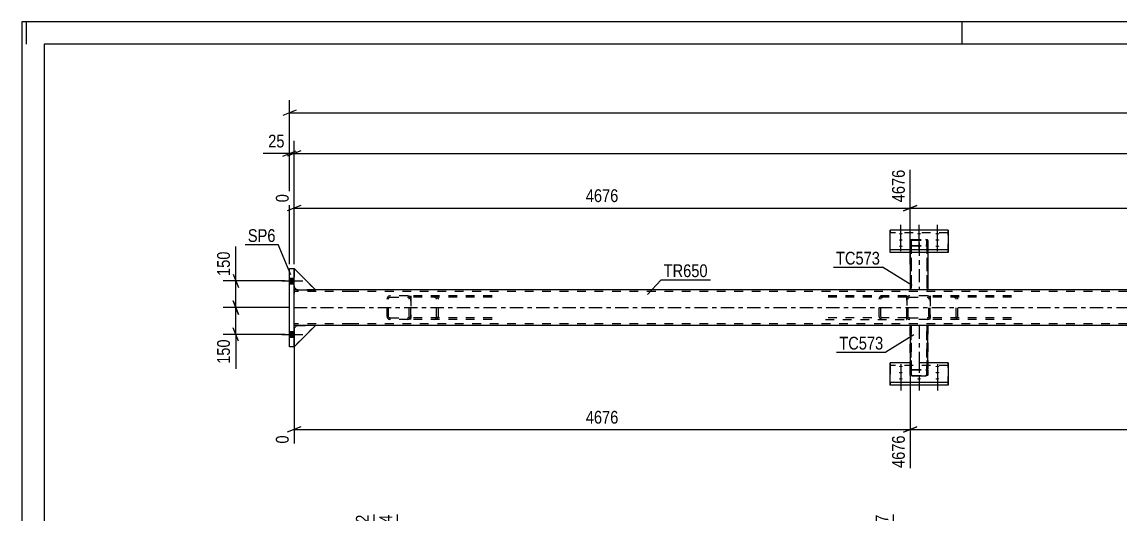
# Model space of a CAD drawing. Header units: millimetres. Extents: x 0 to 841, y 0 to 594.
# Drawn here: x 0 to 246.4, y 483.5 to 594 of the extents above; entities that cross this region are included whole.
import ezdxf

# ---------------------------------------------------------------- set-up
doc = ezdxf.new("R2010")
doc.units = ezdxf.units.MM
doc.linetypes.add('DXK_LINE_DOT2', pattern=[3.9198, 1.9599, -1.9599])
doc.linetypes.add('DXK_LINE_DOT3', pattern=[5.9187, 2.979, -0.9799, 0.9799, -0.9799])
doc.styles.add('Arial Narrow', font='ARIALN.TTF', dxfattribs={"height": 0.2})

# ---------------------------------------------------------------- blocks, each defined once
blk = doc.blocks.new('Unknown-761549750-1135')
at = {"color": 5, "linetype": 'Continuous'}
for p, q in [((841, 594), (0, 594)), ((0, 594), (0, 0)), ((1, 589), (1, 594)), ((211, 589), (211, 594)), ((836, 589), (5, 589)), ((5, 589), (5, 5))]:
    blk.add_line(p, q, dxfattribs=at)
blk = doc.blocks.new('Part-761549750-4101 - 4073')
at = {"color": 2, "linetype": 'Continuous'}
for p, q in [((207.82, 547.26), (194.82, 547.26)), ((194.82, 542.82), (194.82, 547.26)), ((207.82, 547.26), (207.82, 542.82)), ((207.82, 542.82), (194.82, 542.82)), ((194.82, 542.22), (194.82, 542.82)), ((207.82, 542.22), (194.82, 542.22)), ((207.82, 542.82), (207.82, 542.22))]:
    blk.add_line(p, q, dxfattribs=at)
at = {"color": 7, "linetype": 'DXK_LINE_DOT2'}
for p, q in [((194.82, 547.26), (194.82, 546.66)), ((207.82, 546.66), (207.82, 547.26)), ((207.82, 546.66), (194.82, 546.66)), ((194.82, 542.22), (194.82, 546.66)), ((207.82, 542.22), (207.82, 546.66))]:
    blk.add_line(p, q, dxfattribs=at)
blk = doc.blocks.new('Part-761549750-4167 - 4073')
at = {"color": 7, "linetype": 'DXK_LINE_DOT2'}
for p, q in [((203.84, 532.49), (203.83, 532.49)), ((203.83, 532.49), (203.83, 532.17)), ((203.83, 532.49), (203.83, 532.44)), ((203.83, 532.44), (203.83, 532.3)), ((203.83, 527.39), (203.83, 532.3)), ((222.07, 532.49), (203.84, 532.49)), ((209.51, 532.44), (209.18, 532.49)), ((203.84, 532.17), (203.83, 532.17)), ((203.83, 532.17), (203.83, 527.55)), ((222.07, 532.17), (203.84, 532.17)), ((209.18, 532.17), (209.35, 532.14)), ((209.58, 531.97), (209.61, 531.85)), ((209.61, 527.85), (209.61, 531.85)), ((210.04, 531.85), (209.97, 532.09)), ((210.04, 527.85), (210.04, 531.85)), ((203.83, 527.21), (203.83, 527.55)), ((203.83, 527.53), (203.84, 527.53)), ((203.83, 527.21), (203.83, 527.39)), ((222.07, 527.53), (203.84, 527.53)), ((209.35, 527.55), (209.18, 527.53)), ((209.61, 527.85), (209.58, 527.72)), ((209.97, 527.6), (210.04, 527.85)), ((203.84, 527.21), (203.83, 527.21)), ((222.07, 527.21), (203.84, 527.21)), ((209.18, 527.21), (209.51, 527.26))]:
    blk.add_line(p, q, dxfattribs=at)
for centre, radius, start, end in [((209.31, 531.68), 0.783, 31.51, 74.8583), ((209.24, 531.77), 0.391, 31.51, 74.8583), ((209.24, 527.93), 0.391, 285.1417, 328.49), ((209.31, 528.01), 0.783, 285.1417, 328.49)]:
    blk.add_arc(centre, radius, start, end, dxfattribs=at)
blk = doc.blocks.new('Part-761549750-4103 - 4073')
at = {"color": 2, "linetype": 'Continuous'}
for p, q in [((61.05, 525.25), (61.65, 525.85)), ((61.05, 521.05), (65.85, 525.85)), ((61.65, 525.85), (61.65, 525.85)), ((65.85, 525.85), (61.65, 525.85)), ((65.85, 525.85), (65.85, 525.85))]:
    blk.add_line(p, q, dxfattribs=at)
at = {"color": 7, "linetype": 'DXK_LINE_DOT2'}
for p, q in [((61.05, 525.25), (61.65, 525.85)), ((65.85, 525.85), (61.05, 521.05)), ((61.05, 521.05), (61.05, 525.25)), ((61.05, 525.25), (61.05, 525.25)), ((61.05, 525.25), (61.05, 521.05)), ((61.05, 521.05), (61.05, 521.05))]:
    blk.add_line(p, q, dxfattribs=at)
blk = doc.blocks.new('Part-761549750-4108 - 4073')
at = {"color": 7, "linetype": 'DXK_LINE_DOT2'}
for p, q in [((199.36, 545.02), (199.32, 544.96)), ((199.32, 543.92), (199.32, 544.96)), ((199.32, 544.96), (199.32, 533.85)), ((199.46, 545.08), (199.36, 545.02)), ((199.62, 545.11), (199.46, 545.08)), ((199.56, 544.96), (199.58, 544.99)), ((199.56, 543.92), (199.56, 544.96)), ((199.56, 544.96), (199.56, 533.85)), ((199.58, 544.99), (199.63, 545.02)), ((199.8, 545.12), (199.62, 545.11)), ((199.63, 545.02), (199.71, 545.03)), ((199.71, 545.03), (199.8, 545.04)), ((199.8, 545.12), (202.84, 545.12)), ((199.8, 545.04), (202.84, 545.04)), ((203.02, 545.11), (202.84, 545.12)), ((202.84, 545.04), (202.93, 545.03)), ((202.93, 545.03), (203.01, 545.02)), ((203.01, 545.02), (203.06, 544.99)), ((203.18, 545.08), (203.02, 545.11)), ((203.06, 544.99), (203.08, 544.96)), ((203.08, 543.92), (203.08, 544.96)), ((203.08, 544.96), (203.08, 533.85)), ((203.28, 545.02), (203.18, 545.08)), ((203.32, 544.96), (203.28, 545.02)), ((203.32, 543.92), (203.32, 544.96)), ((203.32, 544.96), (203.32, 533.85)), ((199.32, 543.92), (199.32, 542.22)), ((199.32, 543.92), (199.36, 543.86)), ((199.36, 543.86), (199.46, 543.8)), ((199.46, 543.8), (199.62, 543.77)), ((199.56, 543.92), (199.56, 533.85)), ((199.58, 543.89), (199.56, 543.92)), ((199.63, 543.86), (199.58, 543.89)), ((199.62, 543.77), (199.8, 543.76)), ((199.71, 543.84), (199.63, 543.86)), ((199.8, 543.84), (199.71, 543.84)), ((199.8, 543.84), (202.84, 543.84)), ((199.8, 543.76), (202.84, 543.76)), ((202.93, 543.84), (202.84, 543.84)), ((202.84, 543.76), (203.02, 543.77)), ((203.01, 543.86), (202.93, 543.84)), ((203.06, 543.89), (203.01, 543.86)), ((203.02, 543.77), (203.18, 543.8)), ((203.08, 543.92), (203.06, 543.89)), ((203.08, 543.92), (203.08, 533.85)), ((203.18, 543.8), (203.28, 543.86)), ((203.28, 543.86), (203.32, 543.92)), ((203.32, 543.92), (203.32, 542.22)), ((199.32, 533.85), (199.32, 533.85)), ((199.45, 533.85), (199.32, 533.85)), ((199.56, 533.85), (199.56, 533.85)), ((199.8, 533.85), (199.8, 533.85)), ((199.8, 533.85), (199.8, 533.85)), ((203.06, 533.85), (203.08, 533.85)), ((203.08, 533.85), (203.08, 533.85)), ((203.19, 533.85), (203.32, 533.85)), ((203.32, 533.85), (203.32, 533.85))]:
    blk.add_line(p, q, dxfattribs=at)
at = {"color": 2, "linetype": 'Continuous'}
for p, q in [((199.32, 542.22), (199.32, 533.85)), ((203.32, 542.22), (203.32, 533.85)), ((203.18, 533.85), (199.45, 533.85)), ((203.19, 533.85), (203.18, 533.85))]:
    blk.add_line(p, q, dxfattribs=at)
at = {"color": 7, "linetype": 'DXK_LINE_DOT3'}
blk.add_line((201.32, 544.44), (201.32, 533.85), dxfattribs=at)
blk = doc.blocks.new('Part-761549750-4109 - 4073')
at = {"color": 7, "linetype": 'DXK_LINE_DOT2'}
for p, q in [((198.53, 532.49), (180.3, 532.49)), ((193.19, 532.49), (192.86, 532.44)), ((198.53, 532.49), (198.55, 532.49)), ((198.55, 532.49), (198.55, 532.14)), ((198.55, 532.3), (198.55, 532.49)), ((198.55, 532.3), (198.55, 527.6)), ((198.53, 532.17), (180.3, 532.17)), ((192.4, 532.09), (192.33, 531.85)), ((192.33, 527.85), (192.33, 531.85)), ((192.76, 531.85), (192.79, 531.97)), ((192.76, 527.85), (192.76, 531.85)), ((193.03, 532.14), (193.19, 532.17)), ((198.53, 532.17), (198.55, 532.17)), ((198.55, 527.53), (198.55, 532.14)), ((198.53, 527.53), (180.3, 527.53)), ((192.33, 527.85), (192.4, 527.6)), ((192.79, 527.72), (192.76, 527.85)), ((193.19, 527.53), (193.03, 527.55)), ((198.53, 527.53), (198.55, 527.53)), ((198.55, 527.26), (198.55, 527.6)), ((198.55, 527.21), (198.55, 527.53)), ((180.3, 527.21), (198.53, 527.21)), ((192.86, 527.26), (193.19, 527.21)), ((198.53, 527.21), (198.55, 527.21)), ((198.55, 527.21), (198.55, 527.26))]:
    blk.add_line(p, q, dxfattribs=at)
for centre, radius, start, end in [((193.07, 531.68), 0.783, 105.1399, 148.4873), ((193.13, 531.77), 0.391, 105.1399, 148.4873), ((193.07, 528.01), 0.783, 211.5127, 254.8601), ((193.13, 527.93), 0.391, 211.5127, 254.8601)]:
    blk.add_arc(centre, radius, start, end, dxfattribs=at)
blk = doc.blocks.new('Part-761549750-4174 - 4073')
at = {"color": 7, "linetype": 'DXK_LINE_DOT2'}
for p, q in [((65.85, 533.85), (61.05, 538.65)), ((61.05, 538.65), (61.05, 534.45)), ((61.05, 538.65), (61.05, 538.65)), ((61.05, 538.65), (65.85, 533.85)), ((61.05, 534.45), (61.05, 538.65)), ((61.65, 533.85), (61.05, 534.45)), ((61.05, 534.45), (61.05, 534.45)), ((61.05, 534.45), (61.65, 533.85)), ((61.65, 533.85), (65.85, 533.85))]:
    blk.add_line(p, q, dxfattribs=at)
blk = doc.blocks.new('Part-761549750-4110 - 4073')
at = {"color": 7, "linetype": 'DXK_LINE_DOT2'}
for p, q in [((87.25, 532.49), (87.23, 532.48)), ((87.23, 532.48), (87.23, 532.16)), ((87.23, 532.48), (87.23, 532.44)), ((87.23, 532.44), (87.23, 532.3)), ((87.23, 527.39), (87.23, 532.3)), ((105.49, 532.49), (87.25, 532.49)), ((92.92, 532.44), (92.59, 532.49)), ((87.25, 532.17), (87.23, 532.16)), ((87.23, 532.16), (87.23, 527.55)), ((105.49, 532.17), (87.25, 532.17)), ((92.59, 532.17), (92.76, 532.14)), ((92.99, 531.97), (93.02, 531.85)), ((93.02, 527.85), (93.02, 531.85)), ((93.45, 531.85), (93.38, 532.09)), ((93.45, 527.85), (93.45, 531.85)), ((87.23, 527.21), (87.23, 527.55)), ((87.23, 527.53), (87.25, 527.53)), ((87.23, 527.21), (87.23, 527.39)), ((105.49, 527.53), (87.25, 527.53)), ((92.76, 527.55), (92.59, 527.53)), ((93.02, 527.85), (92.99, 527.72)), ((93.38, 527.6), (93.45, 527.85)), ((87.25, 527.21), (87.23, 527.21)), ((105.49, 527.21), (87.25, 527.21)), ((92.59, 527.21), (92.92, 527.26))]:
    blk.add_line(p, q, dxfattribs=at)
for centre, radius, start, end in [((92.71, 531.68), 0.783, 31.5282, 74.8703), ((92.65, 531.76), 0.391, 31.5282, 74.8703), ((92.65, 527.93), 0.391, 285.1297, 328.4718), ((92.71, 528.01), 0.783, 285.1297, 328.4718)]:
    blk.add_arc(centre, radius, start, end, dxfattribs=at)
blk = doc.blocks.new('Bolt-761549750-4112 - 4073')
at = {"linetype": 'Continuous'}
for points in [[(197.22, 516.51), (197.13, 516.51), (197.04, 516.52), (196.96, 516.54), (196.89, 516.56), (196.84, 516.58), (196.8, 516.61), (196.78, 516.64), (196.78, 516.67), (196.8, 516.7), (196.84, 516.73), (196.89, 516.76), (196.96, 516.78), (197.04, 516.79), (197.13, 516.8), (197.22, 516.81), (197.31, 516.8), (197.4, 516.79), (197.48, 516.78), (197.55, 516.76), (197.6, 516.73), (197.64, 516.7), (197.66, 516.67), (197.66, 516.64), (197.64, 516.61), (197.6, 516.58), (197.55, 516.56), (197.48, 516.54), (197.4, 516.52), (197.31, 516.51)], [(197.22, 515.1), (197.13, 515.11), (197.04, 515.12), (196.96, 515.13), (196.89, 515.15), (196.84, 515.18), (196.8, 515.21), (196.78, 515.24), (196.78, 515.27), (196.8, 515.3), (196.84, 515.33), (196.89, 515.36), (196.96, 515.38), (197.04, 515.39), (197.13, 515.4), (197.22, 515.41), (197.31, 515.4), (197.4, 515.39), (197.48, 515.38), (197.55, 515.36), (197.6, 515.33), (197.64, 515.3), (197.66, 515.27), (197.66, 515.24), (197.64, 515.21), (197.6, 515.18), (197.55, 515.15), (197.48, 515.13), (197.4, 515.12), (197.31, 515.11)], [(205.42, 516.51), (205.33, 516.51), (205.24, 516.52), (205.16, 516.54), (205.09, 516.56), (205.04, 516.58), (205, 516.61), (204.98, 516.64), (204.98, 516.67), (205, 516.7), (205.04, 516.73), (205.09, 516.76), (205.16, 516.78), (205.24, 516.79), (205.33, 516.8), (205.42, 516.81), (205.51, 516.8), (205.6, 516.79), (205.68, 516.78), (205.75, 516.76), (205.8, 516.73), (205.84, 516.7), (205.86, 516.67), (205.86, 516.64), (205.84, 516.61), (205.8, 516.58), (205.75, 516.56), (205.68, 516.54), (205.6, 516.52), (205.51, 516.51)], [(205.42, 515.1), (205.33, 515.11), (205.24, 515.12), (205.16, 515.13), (205.09, 515.15), (205.04, 515.18), (205, 515.21), (204.98, 515.24), (204.98, 515.27), (205, 515.3), (205.04, 515.33), (205.09, 515.36), (205.16, 515.38), (205.24, 515.39), (205.33, 515.4), (205.42, 515.41), (205.51, 515.4), (205.6, 515.39), (205.68, 515.38), (205.75, 515.36), (205.8, 515.33), (205.84, 515.3), (205.86, 515.27), (205.86, 515.24), (205.84, 515.21), (205.8, 515.18), (205.75, 515.15), (205.68, 515.13), (205.6, 515.12), (205.51, 515.11)], [(197.22, 513.7), (197.13, 513.71), (197.04, 513.71), (196.96, 513.73), (196.89, 513.75), (196.84, 513.78), (196.8, 513.81), (196.78, 513.84), (196.78, 513.87), (196.8, 513.9), (196.84, 513.93), (196.89, 513.95), (196.96, 513.97), (197.04, 513.99), (197.13, 514), (197.22, 514), (197.31, 514), (197.4, 513.99), (197.48, 513.97), (197.55, 513.95), (197.6, 513.93), (197.64, 513.9), (197.66, 513.87), (197.66, 513.84), (197.64, 513.81), (197.6, 513.78), (197.55, 513.75), (197.48, 513.73), (197.4, 513.71), (197.31, 513.71)], [(201.32, 513.7), (201.23, 513.71), (201.14, 513.71), (201.06, 513.73), (200.99, 513.75), (200.94, 513.78), (200.9, 513.81), (200.88, 513.84), (200.88, 513.87), (200.9, 513.9), (200.94, 513.93), (200.99, 513.95), (201.06, 513.97), (201.14, 513.99), (201.23, 514), (201.32, 514), (201.41, 514), (201.5, 513.99), (201.58, 513.97), (201.65, 513.95), (201.7, 513.93), (201.74, 513.9), (201.76, 513.87), (201.76, 513.84), (201.74, 513.81), (201.7, 513.78), (201.65, 513.75), (201.58, 513.73), (201.5, 513.71), (201.41, 513.71)], [(205.42, 513.7), (205.33, 513.71), (205.24, 513.71), (205.16, 513.73), (205.09, 513.75), (205.04, 513.78), (205, 513.81), (204.98, 513.84), (204.98, 513.87), (205, 513.9), (205.04, 513.93), (205.09, 513.95), (205.16, 513.97), (205.24, 513.99), (205.33, 514), (205.42, 514), (205.51, 514), (205.6, 513.99), (205.68, 513.97), (205.75, 513.95), (205.8, 513.93), (205.84, 513.9), (205.86, 513.87), (205.86, 513.84), (205.84, 513.81), (205.8, 513.78), (205.75, 513.75), (205.68, 513.73), (205.6, 513.71), (205.51, 513.71)]]:
    blk.add_hatch(color=1, dxfattribs=at).paths.add_polyline_path(points)
at = {"color": 1, "linetype": 'Continuous'}
for p, q in [((197.22, 517.15), (197.22, 514.03)), ((197.22, 515.74), (197.22, 512.62)), ((205.42, 517.15), (205.42, 514.03)), ((205.42, 515.74), (205.42, 512.62)), ((197.22, 514.34), (197.22, 511.22)), ((201.32, 514.34), (201.32, 511.22)), ((205.42, 514.34), (205.42, 511.22))]:
    blk.add_line(p, q, dxfattribs=at)
at = {"color": 1, "linetype": 'DXK_LINE_DOT2'}
blk.add_line((201.32, 517.15), (201.32, 514.03), dxfattribs=at)
blk = doc.blocks.new('Part-761549750-4181 - 4073')
at = {"color": 2, "linetype": 'Continuous'}
for p, q in [((199.32, 517.48), (194.82, 517.48)), ((194.82, 513.03), (194.82, 517.48)), ((207.82, 517.48), (203.32, 517.48)), ((207.82, 517.48), (207.82, 513.03)), ((207.82, 513.03), (194.82, 513.03)), ((194.82, 512.43), (194.82, 513.03)), ((207.82, 513.03), (207.82, 512.43)), ((207.82, 512.43), (194.82, 512.43))]:
    blk.add_line(p, q, dxfattribs=at)
at = {"color": 7, "linetype": 'DXK_LINE_DOT2'}
for p, q in [((194.82, 517.48), (194.82, 516.88)), ((203.32, 517.48), (199.32, 517.48)), ((207.82, 516.88), (207.82, 517.48)), ((207.82, 516.88), (194.82, 516.88)), ((194.82, 516.88), (194.82, 512.43)), ((207.82, 512.43), (207.82, 516.88))]:
    blk.add_line(p, q, dxfattribs=at)
blk = doc.blocks.new('Part-761549750-4117 - 4073')
at = {"color": 2, "linetype": 'Continuous'}
for p, q in [((61.65, 533.85), (61.05, 533.85)), ((61.05, 526.65), (61.05, 533.05)), ((73.85, 533.85), (65.85, 533.85)), ((199.45, 533.85), (73.95, 533.85)), ((432.79, 533.85), (203.19, 533.85)), ((61.65, 525.85), (61.05, 525.85)), ((73.85, 525.85), (65.85, 525.85)), ((561.63, 525.85), (73.95, 525.85))]:
    blk.add_line(p, q, dxfattribs=at)
at = {"color": 7, "linetype": 'DXK_LINE_DOT2'}
for p, q in [((61.05, 533.85), (61.05, 533.05)), ((61.05, 533.85), (61.05, 533.61)), ((73.85, 533.45), (61.05, 533.45)), ((65.85, 533.85), (61.65, 533.85)), ((561.63, 533.45), (73.95, 533.45)), ((203.19, 533.85), (199.45, 533.85)), ((61.05, 525.85), (61.05, 526.65)), ((73.85, 526.25), (61.05, 526.25)), ((65.85, 525.85), (61.65, 525.85)), ((561.63, 526.25), (73.95, 526.25))]:
    blk.add_line(p, q, dxfattribs=at)
at = {"color": 7, "linetype": 'DXK_LINE_DOT3'}
for p, q in [((61.05, 529.85), (73.85, 529.85)), ((73.95, 529.85), (561.63, 529.85))]:
    blk.add_line(p, q, dxfattribs=at)
blk = doc.blocks.new('Part-761549750-4118 - 4073')
at = {"color": 7, "linetype": 'DXK_LINE_DOT2'}
for p, q in [((65.85, 533.85), (61.05, 538.65)), ((61.05, 538.65), (61.05, 534.45)), ((61.05, 538.65), (61.05, 538.65)), ((61.05, 538.65), (65.85, 533.85)), ((61.05, 534.45), (61.05, 538.65)), ((61.65, 533.85), (61.05, 534.45)), ((61.05, 534.45), (61.05, 534.45)), ((61.05, 534.45), (61.65, 533.85)), ((61.65, 533.85), (65.85, 533.85))]:
    blk.add_line(p, q, dxfattribs=at)
blk = doc.blocks.new('Bolt-761549750-4133 - 4073')
at = {"linetype": 'Continuous'}
for points in [[(61.05, 535.19), (61.05, 536.51), (60.05, 536.51), (60.05, 535.19)], [(61.05, 535.19), (61.05, 536.51), (60.05, 536.51), (60.05, 535.19)], [(61.05, 523.19), (61.05, 524.51), (60.05, 524.51), (60.05, 523.19)], [(61.05, 523.19), (61.05, 524.51), (60.05, 524.51), (60.05, 523.19)]]:
    blk.add_hatch(color=1, dxfattribs=at).paths.add_polyline_path(points)
at = {"color": 1, "linetype": 'Continuous'}
for p, q in [((58.29, 535.85), (63.05, 535.85)), ((58.29, 535.85), (63.05, 535.85)), ((60.05, 536.51), (61.05, 536.51)), ((60.05, 536.51), (61.05, 536.51)), ((60.05, 535.19), (61.05, 535.19)), ((60.05, 535.19), (61.05, 535.19)), ((58.29, 523.85), (63.05, 523.85)), ((58.29, 523.85), (63.05, 523.85)), ((60.05, 524.51), (61.05, 524.51)), ((60.05, 524.51), (61.05, 524.51)), ((60.05, 523.19), (61.05, 523.19)), ((60.05, 523.19), (61.05, 523.19))]:
    blk.add_line(p, q, dxfattribs=at)
blk = doc.blocks.new('Bolt-761549750-4136 - 4073')
at = {"linetype": 'Continuous'}
for points in [[(197.22, 546.29), (197.13, 546.3), (197.04, 546.31), (196.96, 546.32), (196.89, 546.34), (196.84, 546.37), (196.8, 546.4), (196.78, 546.43), (196.78, 546.46), (196.8, 546.49), (196.84, 546.52), (196.89, 546.54), (196.96, 546.56), (197.04, 546.58), (197.13, 546.59), (197.22, 546.59), (197.31, 546.59), (197.4, 546.58), (197.48, 546.56), (197.55, 546.54), (197.6, 546.52), (197.64, 546.49), (197.66, 546.46), (197.66, 546.43), (197.64, 546.4), (197.6, 546.37), (197.55, 546.34), (197.48, 546.32), (197.4, 546.31), (197.31, 546.3)], [(197.22, 544.89), (197.13, 544.89), (197.04, 544.9), (196.96, 544.92), (196.89, 544.94), (196.84, 544.97), (196.8, 544.99), (196.78, 545.02), (196.78, 545.06), (196.8, 545.09), (196.84, 545.12), (196.89, 545.14), (196.96, 545.16), (197.04, 545.18), (197.13, 545.19), (197.22, 545.19), (197.31, 545.19), (197.4, 545.18), (197.48, 545.16), (197.55, 545.14), (197.6, 545.12), (197.64, 545.09), (197.66, 545.06), (197.66, 545.02), (197.64, 544.99), (197.6, 544.97), (197.55, 544.94), (197.48, 544.92), (197.4, 544.9), (197.31, 544.89)], [(201.32, 546.29), (201.23, 546.3), (201.14, 546.31), (201.06, 546.32), (200.99, 546.34), (200.94, 546.37), (200.9, 546.4), (200.88, 546.43), (200.88, 546.46), (200.9, 546.49), (200.94, 546.52), (200.99, 546.54), (201.06, 546.56), (201.14, 546.58), (201.23, 546.59), (201.32, 546.59), (201.41, 546.59), (201.5, 546.58), (201.58, 546.56), (201.65, 546.54), (201.7, 546.52), (201.74, 546.49), (201.76, 546.46), (201.76, 546.43), (201.74, 546.4), (201.7, 546.37), (201.65, 546.34), (201.58, 546.32), (201.5, 546.31), (201.41, 546.3)], [(205.42, 546.29), (205.33, 546.3), (205.24, 546.31), (205.16, 546.32), (205.09, 546.34), (205.04, 546.37), (205, 546.4), (204.98, 546.43), (204.98, 546.46), (205, 546.49), (205.04, 546.52), (205.09, 546.54), (205.16, 546.56), (205.24, 546.58), (205.33, 546.59), (205.42, 546.59), (205.51, 546.59), (205.6, 546.58), (205.68, 546.56), (205.75, 546.54), (205.8, 546.52), (205.84, 546.49), (205.86, 546.46), (205.86, 546.43), (205.84, 546.4), (205.8, 546.37), (205.75, 546.34), (205.68, 546.32), (205.6, 546.31), (205.51, 546.3)], [(205.42, 544.89), (205.33, 544.89), (205.24, 544.9), (205.16, 544.92), (205.09, 544.94), (205.04, 544.97), (205, 544.99), (204.98, 545.02), (204.98, 545.06), (205, 545.09), (205.04, 545.12), (205.09, 545.14), (205.16, 545.16), (205.24, 545.18), (205.33, 545.19), (205.42, 545.19), (205.51, 545.19), (205.6, 545.18), (205.68, 545.16), (205.75, 545.14), (205.8, 545.12), (205.84, 545.09), (205.86, 545.06), (205.86, 545.02), (205.84, 544.99), (205.8, 544.97), (205.75, 544.94), (205.68, 544.92), (205.6, 544.9), (205.51, 544.89)], [(197.22, 543.49), (197.13, 543.49), (197.04, 543.5), (196.96, 543.52), (196.89, 543.54), (196.84, 543.56), (196.8, 543.59), (196.78, 543.62), (196.78, 543.65), (196.8, 543.68), (196.84, 543.71), (196.89, 543.74), (196.96, 543.76), (197.04, 543.78), (197.13, 543.79), (197.22, 543.79), (197.31, 543.79), (197.4, 543.78), (197.48, 543.76), (197.55, 543.74), (197.6, 543.71), (197.64, 543.68), (197.66, 543.65), (197.66, 543.62), (197.64, 543.59), (197.6, 543.56), (197.55, 543.54), (197.48, 543.52), (197.4, 543.5), (197.31, 543.49)], [(201.32, 543.49), (201.23, 543.49), (201.14, 543.5), (201.06, 543.52), (200.99, 543.54), (200.94, 543.56), (200.9, 543.59), (200.88, 543.62), (200.88, 543.65), (200.9, 543.68), (200.94, 543.71), (200.99, 543.74), (201.06, 543.76), (201.14, 543.78), (201.23, 543.79), (201.32, 543.79), (201.41, 543.79), (201.5, 543.78), (201.58, 543.76), (201.65, 543.74), (201.7, 543.71), (201.74, 543.68), (201.76, 543.65), (201.76, 543.62), (201.74, 543.59), (201.7, 543.56), (201.65, 543.54), (201.58, 543.52), (201.5, 543.5), (201.41, 543.49)], [(205.42, 543.49), (205.33, 543.49), (205.24, 543.5), (205.16, 543.52), (205.09, 543.54), (205.04, 543.56), (205, 543.59), (204.98, 543.62), (204.98, 543.65), (205, 543.68), (205.04, 543.71), (205.09, 543.74), (205.16, 543.76), (205.24, 543.78), (205.33, 543.79), (205.42, 543.79), (205.51, 543.79), (205.6, 543.78), (205.68, 543.76), (205.75, 543.74), (205.8, 543.71), (205.84, 543.68), (205.86, 543.65), (205.86, 543.62), (205.84, 543.59), (205.8, 543.56), (205.75, 543.54), (205.68, 543.52), (205.6, 543.5), (205.51, 543.49)]]:
    blk.add_hatch(color=1, dxfattribs=at).paths.add_polyline_path(points)
at = {"color": 1, "linetype": 'Continuous'}
for p, q in [((197.22, 545.35), (197.22, 548.47)), ((197.22, 543.95), (197.22, 547.07)), ((201.32, 545.35), (201.32, 548.47)), ((205.42, 545.35), (205.42, 548.47)), ((205.42, 543.95), (205.42, 547.07)), ((197.22, 542.55), (197.22, 545.67)), ((201.32, 542.55), (201.32, 545.67)), ((205.42, 542.55), (205.42, 545.67))]:
    blk.add_line(p, q, dxfattribs=at)
blk = doc.blocks.new('Part-761549750-4152 - 4073')
at = {"color": 7, "linetype": 'DXK_LINE_DOT2'}
for p, q in [((82.59, 532.49), (82.34, 532.44)), ((86.59, 532.49), (82.59, 532.49)), ((86.83, 532.44), (86.59, 532.49)), ((81.99, 532.09), (81.95, 531.85)), ((81.95, 527.85), (81.95, 531.85)), ((81.95, 531.85), (81.95, 531.85)), ((82.27, 531.85), (82.29, 531.97)), ((82.27, 531.85), (82.27, 531.85)), ((82.27, 527.85), (82.27, 531.85)), ((82.46, 532.14), (82.59, 532.17)), ((82.59, 532.17), (82.59, 532.17)), ((82.59, 532.17), (86.59, 532.17)), ((86.59, 532.17), (86.59, 532.17)), ((86.59, 532.17), (86.71, 532.14)), ((86.88, 531.97), (86.91, 531.85)), ((86.91, 531.85), (86.91, 531.85)), ((86.91, 527.85), (86.91, 531.85)), ((87.23, 531.85), (87.18, 532.09)), ((87.23, 527.85), (87.23, 531.85)), ((87.23, 531.85), (87.23, 531.85)), ((81.95, 527.85), (81.95, 527.85)), ((81.95, 527.85), (81.99, 527.6)), ((82.27, 527.85), (82.27, 527.85)), ((82.29, 527.72), (82.27, 527.85)), ((82.59, 527.53), (82.46, 527.55)), ((82.59, 527.53), (82.59, 527.53)), ((82.59, 527.53), (86.59, 527.53)), ((86.71, 527.55), (86.59, 527.53)), ((86.59, 527.53), (86.59, 527.53)), ((86.91, 527.85), (86.88, 527.72)), ((86.91, 527.85), (86.91, 527.85)), ((87.18, 527.6), (87.23, 527.85)), ((87.23, 527.85), (87.23, 527.85)), ((82.34, 527.26), (82.59, 527.21)), ((86.59, 527.21), (82.59, 527.21)), ((86.59, 527.21), (86.83, 527.26))]:
    blk.add_line(p, q, dxfattribs=at)
for centre, radius, start, end in [((82.59, 531.85), 0.64, 112.5, 157.5), ((86.59, 531.85), 0.64, 22.5, 67.5), ((82.59, 531.85), 0.32, 112.5, 157.5), ((86.59, 531.85), 0.32, 22.5, 67.5), ((82.59, 527.85), 0.64, 202.5, 247.5), ((82.59, 527.85), 0.32, 202.5, 247.5), ((86.59, 527.85), 0.32, 292.5, 337.5), ((86.59, 527.85), 0.64, 292.5, 337.5)]:
    blk.add_arc(centre, radius, start, end, dxfattribs=at)
blk = doc.blocks.new('Part-761549750-4217 - 4073')
at = {"color": 2, "linetype": 'Continuous'}
for p, q in [((60.05, 538.65), (61.05, 538.65)), ((60.05, 521.05), (60.05, 538.65)), ((61.05, 521.05), (61.05, 538.65)), ((61.05, 521.05), (60.05, 521.05))]:
    blk.add_line(p, q, dxfattribs=at)
blk = doc.blocks.new('Part-761549750-4153 - 4073')
at = {"color": 7, "linetype": 'DXK_LINE_DOT2'}
for p, q in [((199.19, 532.49), (198.94, 532.44)), ((203.19, 532.49), (199.19, 532.49)), ((203.43, 532.44), (203.19, 532.49)), ((198.59, 532.09), (198.55, 531.85)), ((198.55, 527.85), (198.55, 531.85)), ((198.55, 531.85), (198.55, 531.85)), ((198.87, 531.85), (198.89, 531.97)), ((198.87, 531.85), (198.87, 531.85)), ((198.87, 527.85), (198.87, 531.85)), ((199.06, 532.14), (199.19, 532.17)), ((199.19, 532.17), (199.19, 532.17)), ((199.19, 532.17), (203.19, 532.17)), ((203.19, 532.17), (203.19, 532.17)), ((203.19, 532.17), (203.31, 532.14)), ((203.48, 531.97), (203.51, 531.85)), ((203.51, 531.85), (203.51, 531.85)), ((203.51, 527.85), (203.51, 531.85)), ((203.83, 531.85), (203.78, 532.09)), ((203.83, 527.85), (203.83, 531.85)), ((203.83, 531.85), (203.83, 531.85)), ((198.55, 527.85), (198.55, 527.85)), ((198.55, 527.85), (198.59, 527.6)), ((198.87, 527.85), (198.87, 527.85)), ((198.89, 527.72), (198.87, 527.85)), ((199.19, 527.53), (199.06, 527.55)), ((199.19, 527.53), (199.19, 527.53)), ((199.19, 527.53), (203.19, 527.53)), ((203.31, 527.55), (203.19, 527.53)), ((203.19, 527.53), (203.19, 527.53)), ((203.51, 527.85), (203.48, 527.72)), ((203.51, 527.85), (203.51, 527.85)), ((203.78, 527.6), (203.83, 527.85)), ((203.83, 527.85), (203.83, 527.85)), ((198.94, 527.26), (199.19, 527.21)), ((203.19, 527.21), (199.19, 527.21)), ((203.19, 527.21), (203.43, 527.26))]:
    blk.add_line(p, q, dxfattribs=at)
for centre, radius, start, end in [((199.19, 531.85), 0.64, 112.5, 157.5), ((203.19, 531.85), 0.64, 22.5, 67.5), ((199.19, 531.85), 0.32, 112.5, 157.5), ((203.19, 531.85), 0.32, 22.5, 67.5), ((199.19, 527.85), 0.64, 202.5, 247.5), ((199.19, 527.85), 0.32, 202.5, 247.5), ((203.19, 527.85), 0.32, 292.5, 337.5), ((203.19, 527.85), 0.64, 292.5, 337.5)]:
    blk.add_arc(centre, radius, start, end, dxfattribs=at)
blk = doc.blocks.new('Part-761549750-4159 - 4073')
at = {"color": 2, "linetype": 'Continuous'}
for p, q in [((199.32, 525.85), (199.32, 514.73)), ((203.32, 514.73), (203.32, 525.85)), ((199.36, 514.67), (199.32, 514.73)), ((199.46, 514.62), (199.36, 514.67)), ((199.62, 514.58), (199.46, 514.62)), ((199.8, 514.57), (199.62, 514.58)), ((199.8, 514.57), (202.84, 514.57)), ((203.02, 514.58), (202.84, 514.57)), ((203.18, 514.62), (203.02, 514.58)), ((203.28, 514.67), (203.18, 514.62)), ((203.32, 514.73), (203.28, 514.67))]:
    blk.add_line(p, q, dxfattribs=at)
at = {"color": 7, "linetype": 'DXK_LINE_DOT2'}
for p, q in [((203.32, 525.85), (199.32, 525.85)), ((199.32, 515.77), (199.32, 525.85)), ((199.56, 514.73), (199.56, 525.85)), ((199.56, 525.85), (199.56, 515.77)), ((203.08, 514.73), (203.08, 525.85)), ((203.08, 525.85), (203.08, 515.77)), ((203.32, 525.85), (203.32, 525.85)), ((203.32, 525.85), (203.32, 515.77)), ((199.32, 515.77), (199.36, 515.84)), ((199.32, 514.73), (199.32, 515.77)), ((199.36, 515.84), (199.46, 515.89)), ((199.46, 515.89), (199.62, 515.93)), ((199.58, 515.81), (199.56, 515.77)), ((199.56, 515.77), (199.56, 514.73)), ((199.63, 515.83), (199.58, 515.81)), ((199.62, 515.93), (199.8, 515.94)), ((199.71, 515.85), (199.63, 515.83)), ((199.8, 515.86), (199.71, 515.85)), ((199.8, 515.94), (202.84, 515.94)), ((199.8, 515.86), (202.84, 515.86)), ((202.84, 515.94), (203.02, 515.93)), ((202.93, 515.85), (202.84, 515.86)), ((203.01, 515.83), (202.93, 515.85)), ((203.01, 515.83), (203.02, 515.83)), ((203.02, 515.93), (203.18, 515.89)), ((203.02, 515.83), (203.06, 515.81)), ((203.08, 515.77), (203.06, 515.81)), ((203.08, 515.77), (203.08, 514.73)), ((203.18, 515.89), (203.28, 515.84)), ((203.28, 515.84), (203.32, 515.77)), ((203.32, 515.77), (203.32, 514.73)), ((199.56, 514.73), (199.58, 514.7)), ((199.58, 514.7), (199.63, 514.68)), ((199.63, 514.68), (199.71, 514.66)), ((199.71, 514.66), (199.8, 514.65)), ((199.8, 514.65), (202.84, 514.65)), ((202.84, 514.65), (202.93, 514.66)), ((202.93, 514.66), (203.01, 514.68)), ((203.01, 514.68), (203.06, 514.7)), ((203.06, 514.7), (203.08, 514.73))]:
    blk.add_line(p, q, dxfattribs=at)
at = {"color": 7, "linetype": 'DXK_LINE_DOT3'}
blk.add_line((201.32, 525.85), (201.32, 515.25), dxfattribs=at)
blk = doc.blocks.new('Part-761549750-4175 - 4073')
at = {"color": 2, "linetype": 'Continuous'}
for p, q in [((65.85, 533.85), (61.05, 538.65)), ((61.65, 533.85), (61.05, 534.45)), ((61.65, 533.85), (65.85, 533.85))]:
    blk.add_line(p, q, dxfattribs=at)
at = {"color": 7, "linetype": 'DXK_LINE_DOT2'}
for p, q in [((61.05, 538.65), (61.05, 534.45)), ((61.05, 538.65), (61.05, 538.65)), ((61.05, 538.65), (65.85, 533.85)), ((61.05, 534.45), (61.05, 538.65)), ((61.05, 534.45), (61.05, 534.45)), ((61.05, 534.45), (61.65, 533.85))]:
    blk.add_line(p, q, dxfattribs=at)
blk = doc.blocks.new('Part-761549750-4180 - 4073')
at = {"color": 7, "linetype": 'DXK_LINE_DOT2'}
for p, q in [((61.05, 525.25), (61.65, 525.85)), ((65.85, 525.85), (61.05, 521.05)), ((61.05, 525.25), (61.65, 525.85)), ((61.05, 521.05), (65.85, 525.85)), ((61.05, 521.05), (61.05, 525.25)), ((61.05, 525.25), (61.05, 525.25)), ((61.05, 521.05), (61.05, 525.25)), ((61.65, 525.85), (65.85, 525.85)), ((61.05, 521.05), (61.05, 521.05))]:
    blk.add_line(p, q, dxfattribs=at)
blk = doc.blocks.new('Part-761549750-4188 - 4073')
at = {"color": 7, "linetype": 'DXK_LINE_DOT2'}
for p, q in [((61.05, 525.25), (61.65, 525.85)), ((65.85, 525.85), (61.05, 521.05)), ((61.05, 525.25), (61.65, 525.85)), ((61.05, 521.05), (65.85, 525.85)), ((61.05, 521.05), (61.05, 525.25)), ((61.05, 525.25), (61.05, 525.25)), ((61.05, 521.05), (61.05, 525.25)), ((61.65, 525.85), (65.85, 525.85)), ((61.05, 521.05), (61.05, 521.05))]:
    blk.add_line(p, q, dxfattribs=at)
blk = doc.blocks.new('StraightDimension-761549750-11083 - 4491')
at = {"color": 7, "linetype": 'Continuous'}
for p, q in [((79.01, 437.63), (79.01, 483.39)), ((52.79, 449.63), (52.79, 473.4)), ((54.29, 470.88), (51.29, 469.68)), ((77.51, 469.68), (80.51, 470.88)), ((52.79, 470.28), (79.01, 470.28))]:
    blk.add_line(p, q, dxfattribs=at)
at = {"color": 0, "linetype": 'Continuous'}
for points in [[(78.41, 483.99), (74.21, 483.99), (74.21, 475.48), (78.41, 475.48)], [(52.19, 474), (47.99, 474), (47.99, 470.98), (52.19, 470.98)]]:
    blk.add_wipeout(points, dxfattribs=at)
at = {"color": 0}
blk.add_wipeout([(70.16, 471.03), (70.16, 475.23), (61.65, 475.23), (61.65, 471.03)], dxfattribs=at)
at = {"color": 3, "linetype": 'Continuous', "style": 'Arial Narrow'}
for s, height, p in [('1742', 2.863, (77.81, 476.08)), ('0', 2.86, (51.59, 471.58))]:
    blk.add_text(s, height=height, rotation=90.0002, dxfattribs=at).set_placement(p)
at = {"color": 3, "style": 'Arial Narrow'}
blk.add_text('1742', height=2.863, dxfattribs=at).set_placement((62.25, 471.63))
blk = doc.blocks.new('StraightDimension-761549750-11080 - 4491')
at = {"color": 7, "linetype": 'Continuous'}
for p, q in [((195.61, 437.63), (195.61, 483.39)), ((189.4, 437.63), (189.4, 478.89)), ((187.9, 469.68), (190.9, 470.88)), ((197.11, 470.88), (194.11, 469.68)), ((189.4, 470.28), (195.61, 470.28))]:
    blk.add_line(p, q, dxfattribs=at)
at = {"color": 0}
blk.add_wipeout([(195.84, 471.03), (195.84, 475.23), (189.16, 475.23), (189.16, 471.03)], dxfattribs=at)
at = {"color": 0, "linetype": 'Continuous'}
blk.add_wipeout([(195.01, 483.99), (190.81, 483.99), (190.81, 475.48), (195.01, 475.48)], dxfattribs=at)
at = {"color": 3, "linetype": 'Continuous', "style": 'Arial Narrow'}
blk.add_text('4657', height=2.863, rotation=90.0002, dxfattribs=at).set_placement((194.41, 476.08))
at = {"color": 3, "style": 'Arial Narrow'}
blk.add_text('155', height=2.863, dxfattribs=at).set_placement((189.76, 471.63))
blk = doc.blocks.new('StraightDimension-761549750-11082 - 4491')
at = {"color": 7, "linetype": 'Continuous'}
for p, q in [((79.01, 437.63), (79.01, 483.39)), ((84.29, 437.63), (84.29, 483.39)), ((77.51, 469.68), (80.51, 470.88)), ((85.79, 470.88), (82.79, 469.68)), ((79.01, 470.28), (84.29, 470.28))]:
    blk.add_line(p, q, dxfattribs=at)
at = {"color": 0}
blk.add_wipeout([(84.99, 471.03), (84.99, 475.23), (78.31, 475.23), (78.31, 471.03)], dxfattribs=at)
at = {"color": 0, "linetype": 'Continuous'}
blk.add_wipeout([(83.69, 483.99), (79.49, 483.99), (79.49, 475.48), (83.69, 475.48)], dxfattribs=at)
at = {"color": 3, "linetype": 'Continuous', "style": 'Arial Narrow'}
blk.add_text('1874', height=2.863, rotation=90.0002, dxfattribs=at).set_placement((83.09, 476.08))
at = {"color": 3, "style": 'Arial Narrow'}
blk.add_text('132', height=2.863, dxfattribs=at).set_placement((78.91, 471.63))
blk = doc.blocks.new('StraightDimension-761549750-4225 - 4073')
at = {"color": 7, "linetype": 'Continuous'}
for p, q in [((61.55, 574.2), (58.55, 573)), ((60.05, 539.65), (60.05, 576.45)), ((60.05, 573.6), (575.53, 573.6))]:
    blk.add_line(p, q, dxfattribs=at)
blk = doc.blocks.new('StraightDimension-761549750-4242 - 4073')
at = {"color": 7, "linetype": 'Continuous'}
for p, q in [((60.05, 539.65), (60.05, 567.32)), ((61.05, 539.65), (61.05, 567.32)), ((58.55, 563.87), (61.55, 565.07)), ((62.55, 565.07), (59.55, 563.87)), ((60.05, 564.47), (61.05, 564.47))]:
    blk.add_line(p, q, dxfattribs=at)
at = {"color": 0}
blk.add_wipeout([(59.52, 565.22), (59.52, 569.42), (54.66, 569.42), (54.66, 565.22)], dxfattribs=at)
at = {"color": 7, "linetype": 'Continuous'}
blk.add_line((60.05, 564.47), (54.14, 564.47), dxfattribs=at)
blk.add_line((60.05, 564.47), (54.14, 564.47), dxfattribs=at)
at = {"color": 3, "style": 'Arial Narrow'}
blk.add_text('25', height=2.863, dxfattribs=at).set_placement((55.26, 565.82))
blk = doc.blocks.new('StraightDimension-761549750-4266 - 4073')
at = {"color": 7, "linetype": 'Continuous'}
for p, q in [((61.05, 539.65), (61.05, 567.32)), ((62.55, 565.07), (59.55, 563.87)), ((61.05, 564.47), (574.53, 564.47))]:
    blk.add_line(p, q, dxfattribs=at)
blk = doc.blocks.new('StraightDimension-761549750-4384 - 4073')
at = {"color": 7, "linetype": 'Continuous'}
for p, q in [((432.65, 536.75), (432.65, 562.65)), ((199.32, 539.65), (199.32, 560.82)), ((200.82, 552.81), (197.82, 551.61)), ((199.32, 552.21), (432.65, 552.21)), ((431.15, 551.61), (434.15, 552.81))]:
    blk.add_line(p, q, dxfattribs=at)
at = {"color": 0, "linetype": 'Continuous'}
blk.add_wipeout([(432.05, 563.25), (427.85, 563.25), (427.85, 552.91), (432.05, 552.91)], dxfattribs=at)
at = {"color": 0}
blk.add_wipeout([(320.24, 552.96), (320.24, 557.16), (311.73, 557.16), (311.73, 552.96)], dxfattribs=at)
at = {"color": 3, "linetype": 'Continuous', "style": 'Arial Narrow'}
blk.add_text('10509', height=2.863, rotation=90.0002, dxfattribs=at).set_placement((431.45, 553.51))
at = {"color": 3, "style": 'Arial Narrow'}
blk.add_text('5833', height=2.863, dxfattribs=at).set_placement((312.33, 553.56))
blk = doc.blocks.new('StraightDimension-761549750-4401 - 4073')
at = {"color": 7, "linetype": 'Continuous'}
for p, q in [((199.32, 539.65), (199.32, 560.82)), ((61.05, 539.65), (61.05, 555.34)), ((62.55, 552.81), (59.55, 551.61)), ((61.05, 552.21), (199.32, 552.21)), ((197.82, 551.61), (200.82, 552.81))]:
    blk.add_line(p, q, dxfattribs=at)
at = {"color": 0, "linetype": 'Continuous'}
for points in [[(198.72, 561.42), (194.52, 561.42), (194.52, 552.91), (198.72, 552.91)], [(60.45, 555.94), (56.25, 555.94), (56.25, 552.91), (60.45, 552.91)]]:
    blk.add_wipeout(points, dxfattribs=at)
at = {"color": 0}
blk.add_wipeout([(134.44, 552.96), (134.44, 557.16), (125.93, 557.16), (125.93, 552.96)], dxfattribs=at)
at = {"color": 3, "linetype": 'Continuous', "style": 'Arial Narrow'}
for s, height, p in [('4676', 2.863, (198.12, 553.51)), ('0', 2.86, (59.85, 553.51))]:
    blk.add_text(s, height=height, rotation=90.0002, dxfattribs=at).set_placement(p)
at = {"color": 3, "style": 'Arial Narrow'}
blk.add_text('4676', height=2.863, dxfattribs=at).set_placement((126.53, 553.56))
blk = doc.blocks.new('StraightDimension-761549750-4449 - 4073')
at = {"color": 7, "linetype": 'Continuous'}
for p, q in [((60.05, 529.85), (45.16, 529.85)), ((47.41, 531.35), (48.61, 528.35)), ((48.01, 523.85), (48.01, 529.85)), ((48.61, 522.35), (47.41, 525.35)), ((59.05, 523.85), (45.16, 523.85))]:
    blk.add_line(p, q, dxfattribs=at)
at = {"color": 0}
blk.add_wipeout([(47.26, 523.32), (43.06, 523.32), (43.06, 516.64), (47.26, 516.64)], dxfattribs=at)
at = {"color": 7, "linetype": 'Continuous'}
blk.add_line((48.01, 523.85), (48.01, 516.11), dxfattribs=at)
blk.add_line((48.01, 523.85), (48.01, 516.11), dxfattribs=at)
at = {"color": 3, "style": 'Arial Narrow'}
blk.add_text('150', height=2.863, rotation=90.0002, dxfattribs=at).set_placement((46.66, 517.24))
blk = doc.blocks.new('StraightDimension-761549750-4458 - 4073')
at = {"color": 7, "linetype": 'Continuous'}
for p, q in [((47.41, 537.35), (48.61, 534.35)), ((59.05, 535.85), (45.16, 535.85)), ((48.01, 529.85), (48.01, 535.85)), ((60.05, 529.85), (45.16, 529.85)), ((48.61, 528.35), (47.41, 531.35))]:
    blk.add_line(p, q, dxfattribs=at)
at = {"color": 0}
blk.add_wipeout([(47.26, 543.06), (43.06, 543.06), (43.06, 536.37), (47.26, 536.37)], dxfattribs=at)
at = {"color": 7, "linetype": 'Continuous'}
blk.add_line((48.01, 535.85), (48.01, 543.58), dxfattribs=at)
blk.add_line((48.01, 535.85), (48.01, 543.58), dxfattribs=at)
at = {"color": 3, "style": 'Arial Narrow'}
blk.add_text('150', height=2.863, rotation=90.0002, dxfattribs=at).set_placement((46.66, 536.97))
blk = doc.blocks.new('StraightDimension-761549750-15776 - 4073')
at = {"color": 7, "linetype": 'Continuous'}
for p, q in [((199.32, 519.89), (199.32, 493.85)), ((432.65, 516.75), (432.65, 492.02)), ((200.82, 503.06), (197.82, 501.86)), ((431.15, 501.86), (434.15, 503.06)), ((199.32, 502.46), (432.65, 502.46))]:
    blk.add_line(p, q, dxfattribs=at)
at = {"color": 0}
blk.add_wipeout([(320.24, 503.21), (320.24, 507.41), (311.73, 507.41), (311.73, 503.21)], dxfattribs=at)
at = {"color": 0, "linetype": 'Continuous'}
blk.add_wipeout([(432.05, 501.76), (427.85, 501.76), (427.85, 491.42), (432.05, 491.42)], dxfattribs=at)
at = {"color": 3, "style": 'Arial Narrow'}
blk.add_text('5833', height=2.863, dxfattribs=at).set_placement((312.33, 503.81))
at = {"color": 3, "linetype": 'Continuous', "style": 'Arial Narrow'}
blk.add_text('10509', height=2.863, rotation=90.0002, dxfattribs=at).set_placement((431.45, 492.02))
blk = doc.blocks.new('StraightDimension-761549750-15777 - 4073')
at = {"color": 7, "linetype": 'Continuous'}
for p, q in [((61.05, 524.85), (61.05, 499.34)), ((199.32, 519.89), (199.32, 493.85)), ((62.55, 503.06), (59.55, 501.86)), ((197.82, 501.86), (200.82, 503.06)), ((61.05, 502.46), (199.32, 502.46))]:
    blk.add_line(p, q, dxfattribs=at)
at = {"color": 0}
blk.add_wipeout([(134.44, 503.21), (134.44, 507.41), (125.93, 507.41), (125.93, 503.21)], dxfattribs=at)
at = {"color": 0, "linetype": 'Continuous'}
for points in [[(60.45, 501.76), (56.25, 501.76), (56.25, 498.74), (60.45, 498.74)], [(198.72, 501.76), (194.52, 501.76), (194.52, 493.25), (198.72, 493.25)]]:
    blk.add_wipeout(points, dxfattribs=at)
at = {"color": 3, "style": 'Arial Narrow'}
blk.add_text('4676', height=2.863, dxfattribs=at).set_placement((126.53, 503.81))
at = {"color": 3, "linetype": 'Continuous', "style": 'Arial Narrow'}
for s, height, p in [('0', 2.86, (59.85, 499.34)), ('4676', 2.863, (198.12, 493.85))]:
    blk.add_text(s, height=height, rotation=90.0002, dxfattribs=at).set_placement(p)
blk = doc.blocks.new('Mark-761549750-4104 - 4073')
at = {"color": 0}
blk.add_wipeout([(192.54, 539.53), (192.54, 542.53), (182.68, 542.53), (182.68, 539.53)], dxfattribs=at)
blk.add_wipeout([(192.54, 539.53), (192.54, 542.53), (182.68, 542.53), (182.68, 539.53)], dxfattribs=at)
at = {"color": 30, "linetype": 'Continuous'}
for p in [(182.08, 538.93), (199.76, 534.82)]:
    blk.add_line(p, (193.14, 538.93), dxfattribs=at)
at = {"color": 3, "style": 'Arial Narrow'}
blk.add_text('TC573', height=2.863, dxfattribs=at).set_placement((182.68, 539.53))
blk = doc.blocks.new('Mark-761549750-4113 - 4073')
at = {"color": 0}
blk.add_wipeout([(153.88, 536.71), (153.88, 539.71), (144.01, 539.71), (144.01, 536.71)], dxfattribs=at)
blk.add_wipeout([(153.88, 536.71), (153.88, 539.71), (144.01, 539.71), (144.01, 536.71)], dxfattribs=at)
at = {"color": 30, "linetype": 'Continuous'}
for p, q in [((140.35, 532.78), (143.41, 536.11)), ((143.41, 536.11), (154.48, 536.11))]:
    blk.add_line(p, q, dxfattribs=at)
at = {"color": 3, "style": 'Arial Narrow'}
blk.add_text('TR650', height=2.863, dxfattribs=at).set_placement((144.01, 536.71))
blk = doc.blocks.new('Mark-761549750-4213 - 4073')
at = {"color": 0}
blk.add_wipeout([(56.9, 544.6), (56.9, 547.6), (50.69, 547.6), (50.69, 544.6)], dxfattribs=at)
blk.add_wipeout([(56.9, 544.6), (56.9, 547.6), (50.69, 547.6), (50.69, 544.6)], dxfattribs=at)
at = {"color": 30, "linetype": 'Continuous'}
for p in [(50.09, 544), (60.37, 537.24)]:
    blk.add_line(p, (57.5, 544), dxfattribs=at)
at = {"color": 3, "style": 'Arial Narrow'}
blk.add_text('SP6', height=2.863, dxfattribs=at).set_placement((50.69, 544.6))
blk = doc.blocks.new('Mark-761549750-4155 - 4073')
at = {"color": 0}
blk.add_wipeout([(193.29, 520.45), (193.29, 523.45), (183.42, 523.45), (183.42, 520.45)], dxfattribs=at)
blk.add_wipeout([(193.29, 520.45), (193.29, 523.45), (183.42, 523.45), (183.42, 520.45)], dxfattribs=at)
at = {"color": 30, "linetype": 'Continuous'}
for p in [(200.16, 523.78), (182.82, 519.85)]:
    blk.add_line(p, (193.89, 519.85), dxfattribs=at)
at = {"color": 3, "style": 'Arial Narrow'}
blk.add_text('TC573', height=2.863, dxfattribs=at).set_placement((183.42, 520.45))

msp = doc.modelspace()

# ---------------------------------------------------------------- block references
for name in ['Unknown-761549750-1135', 'Part-761549750-4101 - 4073', 'Bolt-761549750-4136 - 4073', 'Part-761549750-4108 - 4073', 'Part-761549750-4217 - 4073', 'Part-761549750-4174 - 4073', 'Part-761549750-4118 - 4073', 'Part-761549750-4175 - 4073', 'Bolt-761549750-4133 - 4073', 'Part-761549750-4117 - 4073', 'Part-761549750-4152 - 4073', 'Part-761549750-4110 - 4073', 'Part-761549750-4109 - 4073', 'Part-761549750-4153 - 4073', 'Part-761549750-4167 - 4073', 'Part-761549750-4103 - 4073', 'Part-761549750-4180 - 4073', 'Part-761549750-4188 - 4073', 'Part-761549750-4159 - 4073', 'Part-761549750-4181 - 4073', 'Bolt-761549750-4112 - 4073']:
    msp.add_blockref(name, (0, 0))

# ---------------------------------------------------------------- next in the draw order: block references
for name in ['StraightDimension-761549750-4225 - 4073', 'StraightDimension-761549750-4449 - 4073', 'StraightDimension-761549750-15776 - 4073', 'StraightDimension-761549750-11083 - 4491', 'StraightDimension-761549750-11080 - 4491']:
    msp.add_blockref(name, (0, 0))

# ---------------------------------------------------------------- next in the draw order: block references
for name in ['StraightDimension-761549750-4242 - 4073', 'StraightDimension-761549750-15777 - 4073', 'StraightDimension-761549750-11082 - 4491']:
    msp.add_blockref(name, (0, 0))

# ---------------------------------------------------------------- next in the draw order: block references
for name in ['StraightDimension-761549750-4266 - 4073', 'Mark-761549750-4155 - 4073']:
    msp.add_blockref(name, (0, 0))

# ---------------------------------------------------------------- next in the draw order: block references
msp.add_blockref('StraightDimension-761549750-4384 - 4073', (0, 0))

# ---------------------------------------------------------------- next in the draw order: block references
msp.add_blockref('StraightDimension-761549750-4401 - 4073', (0, 0))

# ---------------------------------------------------------------- next in the draw order: block references
for name in ['StraightDimension-761549750-4458 - 4073', 'Mark-761549750-4104 - 4073', 'Mark-761549750-4113 - 4073']:
    msp.add_blockref(name, (0, 0))

# ---------------------------------------------------------------- next in the draw order: block references
msp.add_blockref('Mark-761549750-4213 - 4073', (0, 0))

doc.saveas('drawing.dxf')
